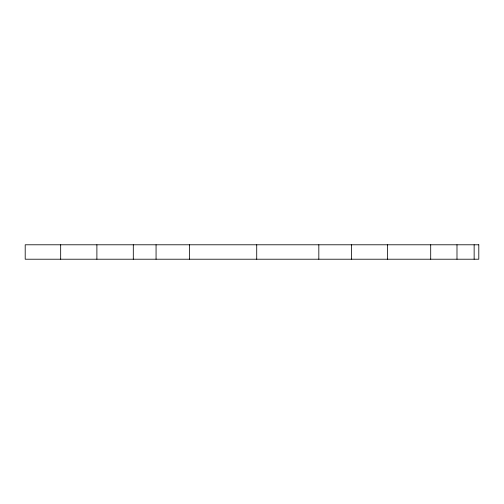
<?xml version="1.0" encoding="UTF-8"?>
<svg xmlns="http://www.w3.org/2000/svg" width="504" height="504" viewBox="0 0 504 504"><rect width="100%" height="100%" fill="white"/><g stroke="black" fill="none" stroke-linecap="round" stroke-linejoin="round"><path stroke-width="0.76" d="M474.144 244.787L474.144 259.214M456.989 244.787L456.989 259.214M430.7 244.787L430.7 259.214M387.57 244.787L387.57 259.214M351.471 244.787L351.471 259.214M318.824 244.787L318.824 259.214M256.719 244.787L256.719 259.214M189.378 244.787L189.378 259.214M156.064 244.787L156.064 259.214M133.302 244.787L133.302 259.214M96.888 244.787L96.888 259.214M60.669 244.787L60.669 259.214M478.8 244.787L25.2 244.787L25.2 259.214L478.8 259.214L478.8 244.787"/></g></svg>
